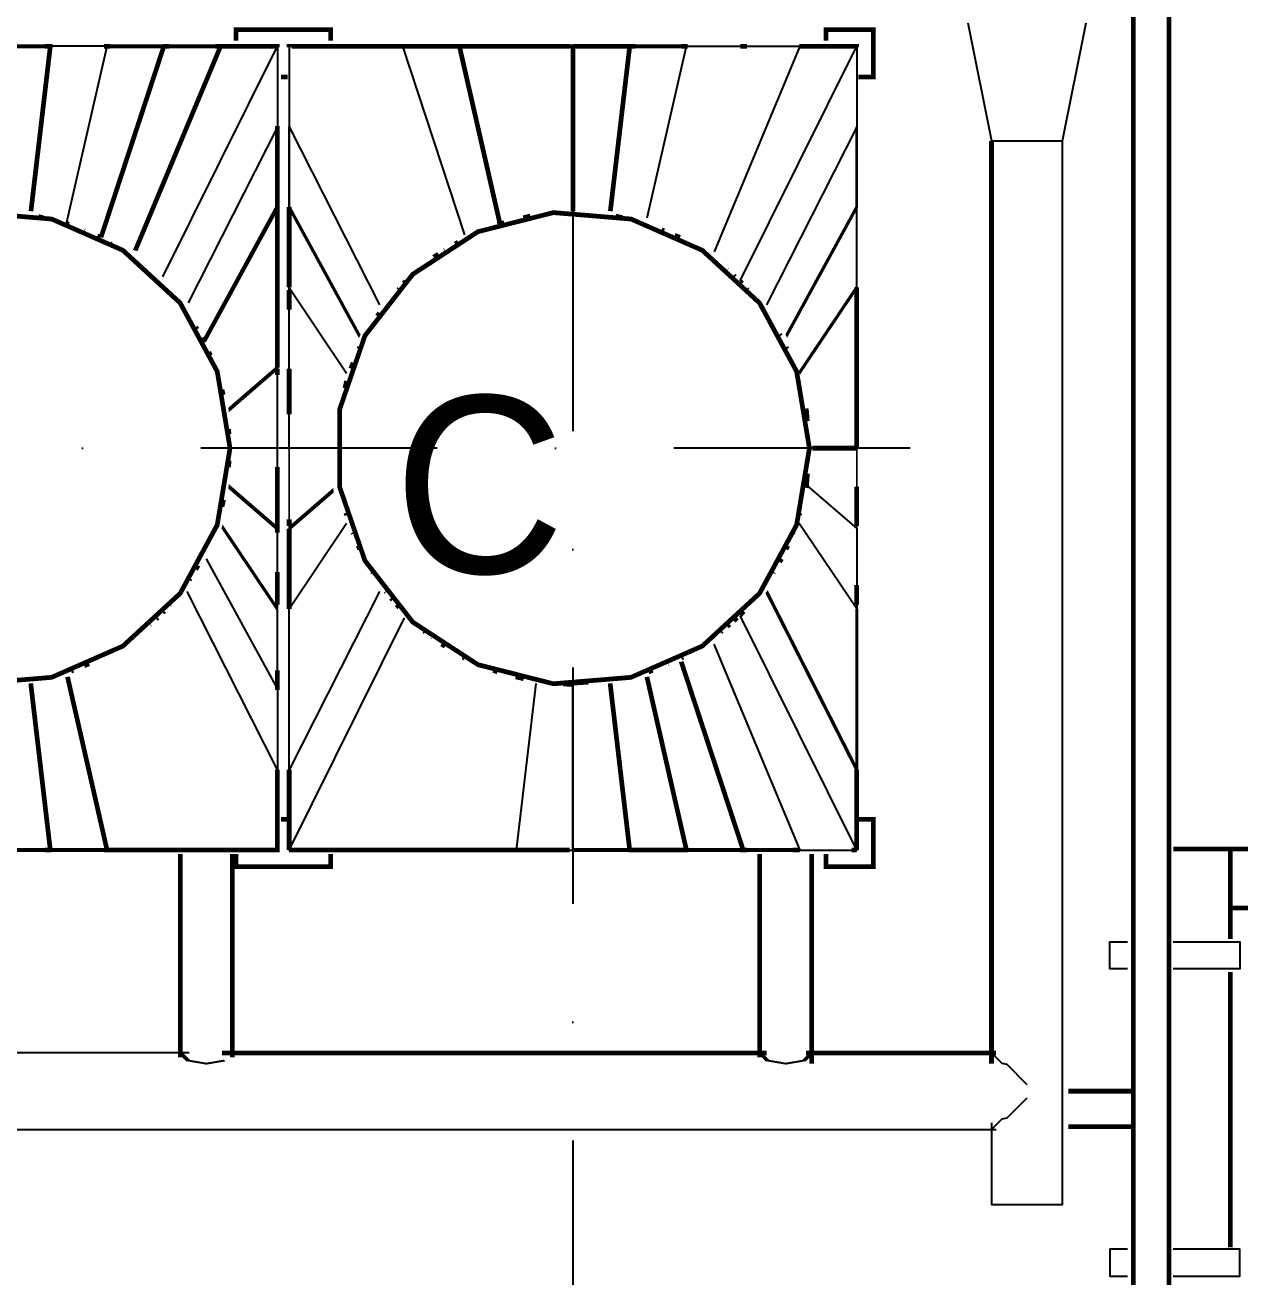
# Model space of a CAD drawing. Extents: x -57244 to 324435, y 15553 to 159369.
# Drawn here: x 132576 to 137713, y 118287 to 123583 of the extents above; entities that cross this region are included whole.
import ezdxf

# ---------------------------------------------------------------- set-up
doc = ezdxf.new("R2010")
doc.units = 0
doc.header["$LTSCALE"] = 2000
doc.header["$MEASUREMENT"] = 0
doc.linetypes.add('DASHDOT', pattern=[1, 0.5, -0.25, 0, -0.25])
doc.layers.add('BASE', color=253, linetype='CONTINUOUS')
doc.styles.add('TXT', font='TXT', dxfattribs={"height": 0.2})

msp = doc.modelspace()

# ---------------------------------------------------------------- linework, layer by layer
at = {"layer": 'BASE', "linetype": 'DASHDOT'}
for p, q in [((134892.8440535426, 134865.9937172001, 5658.999999999996), (134892.8440535426, 114344.8937172003, 5658.999999999996)), ((136319.1640535413, 121793.3537172002, 5658.999999999996), (128521.0640535384, 121793.3537172002, 5658.999999999996))]:
    msp.add_line(p, q, dxfattribs=at)
at = {"layer": 'BASE', "linetype": 'Continuous', "const_width": 20}
for points, elevation in [([(137262.8640535411, 113383.3537172003), (137412.8640535411, 113383.3537172003), (137412.8640535411, 135743.3537172003), (137262.8640535411, 135743.3537172003)], 1200), ([(132989.8040535412, 120956.1937172003), (133232.0040535411, 121179.1337172004), (133388.6640535412, 121468.6537172003), (133442.8640535411, 121793.3537172003), (133388.6640535412, 122118.0537172003), (133232.0040535411, 122407.5737172003), (132989.8040535412, 122630.5137172003), (132688.3440535411, 122762.7537172002), (132360.2840535412, 122789.9337172003), (132041.1640535412, 122709.1337172003), (131765.5640535412, 122529.0737172003), (131563.3840535411, 122269.2937172003), (131456.4840535411, 121957.9537172003), (131456.4840535411, 121628.7537172002), (131563.3840535411, 121317.4137172003), (131765.5640535412, 121057.6337172003), (132041.1640535412, 120877.5737172003), (132360.2840535412, 120796.7737172003), (132688.3440535411, 120823.9537172003)], 5658.999999999953), ([(133906.4840535411, 121628.7537172002), (134013.3840535411, 121317.4137172003), (134215.5640535412, 121057.6337172003), (134491.1640535412, 120877.5737172003), (134810.2840535412, 120796.7737172003), (135138.3440535411, 120823.9537172003), (135439.8040535412, 120956.1937172003), (135682.0040535411, 121179.1337172004), (135838.6640535412, 121468.6537172003), (135892.8640535411, 121793.3537172003), (135838.6640535412, 122118.0537172003), (135682.0040535411, 122407.5737172003), (135439.8040535412, 122630.5137172003), (135138.3440535411, 122762.7537172002), (134810.2840535412, 122789.9337172003), (134491.1640535412, 122709.1337172003), (134215.5640535412, 122529.0737172003), (134013.3840535411, 122269.2937172003), (133906.4840535411, 121957.9537172003)], 5659.000000000004), ([(137672.8640535411, 120098.3537172002), (138572.8640535411, 120098.3537172002), (138572.8640535411, 119848.3537172002), (137672.8640535411, 119848.3537172002)], 200)]:
    msp.add_lwpolyline(points, close=True, dxfattribs=dict(at, elevation=elevation))
for points, elevation in [([(137262.8640535408, 119716.4337172003), (137262.8640535408, 135743.3537172003), (137412.8640535408, 135743.3537172003), (137412.8640535408, 120104.8337172003)], -100.000000001688), ([(133467.8640535411, 123517.2537172002), (133467.8640535411, 123563.3537172003), (133867.8640535411, 123563.3537172003), (133867.8640535411, 123517.2537172002)], 2808.999999999996), ([(135962.8640535411, 123517.2537172002), (135962.8640535411, 123563.3537172003), (136162.8640535411, 123563.3537172003), (136162.8640535411, 123363.3537172003), (136099.8640535411, 123363.3537172003)], -100), ([(135962.8640535405, 123517.2537172002), (135962.8640535405, 123563.3537172003), (136162.8640535405, 123563.3537172003), (136162.8640535405, 123363.3537172003), (136099.8640535405, 123363.3537172003)], 2808.999999997177), ([(132687.4440535412, 123493.3537172003), (132659.7040535412, 123493.3537172003)], 4558.999999999996), ([(132909.3840535411, 123493.3537172003), (132937.1240535411, 123493.3537172003)], 4558.999999999996), ([(133186.8240535412, 123493.3537172003), (133159.0840535412, 123493.3537172003)], 4558.999999999996), ([(133408.7640535411, 123493.3537172003), (133381.0240535412, 123493.3537172003)], 4558.999999999996), ([(133402.8640535411, 123493.3537172003), (133642.8640535411, 123493.3537172003)], 4558.999999999996), ([(133630.7040535412, 123493.3537172003), (133642.8640535411, 123493.3537172003), (133642.8640535411, 123489.5137172003)], 4559.000000000004), ([(133692.8640535411, 123489.5137172003), (133692.8640535411, 123493.3537172003), (134879.1640535412, 123493.3537172003)], 4559.000000000004), ([(135132.8640535411, 123493.3537172003), (134892.8640535411, 123493.3537172003)], 4558.999999999996), ([(135128.8440535412, 123493.3537172003), (135156.6040535411, 123493.3537172003)], 4558.999999999996), ([(135378.5440535412, 123493.3537172003), (135350.8040535412, 123493.3537172003)], 4558.999999999996), ([(135600.4840535411, 123493.3537172003), (135628.2240535411, 123493.3537172003)], 4558.999999999996), ([(135877.9240535412, 123493.3537172003), (135850.1840535412, 123493.3537172003)], 4558.999999999996), ([(136092.8640535411, 123493.3537172003), (135852.8640535411, 123493.3537172003)], 4558.999999999996), ([(136072.1240535411, 123493.3537172003), (136092.8640535411, 123493.3537172003), (136092.8640535411, 123489.5137172003)], 4559.000000000004), ([(133658.4640535411, 123363.3537172003), (133686.2040535412, 123363.3537172003)], 2808.999999999996), ([(133642.8640535411, 123128.8537172003), (133642.8640535411, 123156.5937172003)], 4558.999999999996), ([(133642.8640535411, 122133.3537172003), (133642.8640535411, 122473.3537172003), (133642.8640535411, 122813.3537172003), (133642.8640535411, 123153.3537172003)], 4558.999999999996), ([(136662.8640535411, 119189.2937172003), (136662.8640535411, 123093.3537172003)], 4258.999999999996), ([(133692.8640535411, 122473.3537172003), (133692.8640535411, 122813.3537172003)], 4558.999999999996), ([(132631.9440535412, 122773.1937172003), (132652.7840535412, 122768.1937172003)], 5058.999999999996), ([(133642.8640535411, 122768.1937172003), (133642.8640535411, 122795.9337172003)], 4558.999999999996), ([(134657.2240535412, 122751.1737172003), (134740.4440535412, 122772.2537172004)], 5058.999999999996), ([(134682.9240535412, 122768.1937172003), (134712.7040535412, 122775.3337172003)], 5058.999999999996), ([(134810.2840535412, 122789.9337172003), (134795.9240535412, 122786.3137172003)], 5058.999999999996), ([(135073.3640535411, 122775.2537172002), (135102.7840535412, 122768.1937172003)], 5058.999999999996), ([(132751.8640535411, 122744.3937172003), (132761.4040535412, 122740.4537172003)], 5058.999999999996), ([(132826.1640535412, 122713.6337172003), (132828.3840535411, 122712.7137172003)], 5058.999999999996), ([(134490.7640535411, 122708.8737172004), (134491.1640535412, 122709.1337172003), (134505.2840535412, 122712.7137172003)], 5059.000000000004), ([(134629.4640535412, 122744.1537172003), (134573.9840535411, 122730.0937172003)], 5058.999999999996), ([(134583.8440535411, 122744.3937172003), (134574.3040535412, 122740.4537172003)], 5058.999999999996), ([(135267.5640535412, 122717.1937172003), (135278.3840535411, 122712.7137172003)], 5058.999999999996), ([(132895.3840535411, 122684.9537172003), (132881.6440535412, 122690.6537172003)], 5058.999999999996), ([(132941.1240535411, 122657.2137172003), (132937.1240535411, 122659.6737172003)], 5058.999999999996), ([(134296.5440535412, 122581.9937172002), (134435.2640535411, 122672.6137172004)], 5058.999999999996), ([(134394.5840535412, 122657.2137172003), (134407.5240535412, 122665.1537172003)], 5058.999999999996), ([(134463.0040535411, 122690.7337172003), (134454.1640535412, 122684.9537172003)], 5058.999999999996), ([(135345.3840535411, 122684.9537172003), (135323.0640535412, 122694.2137172003)], 5058.999999999996), ([(132989.8040535412, 122630.5137172003), (133021.0840535412, 122601.7337172002)], 5058.999999999996), ([(134324.3040535412, 122614.1337172003), (134305.0840535412, 122602.3537172003), (134304.3440535412, 122601.7337172002)], 5059.000000000004), ([(134349.3240535412, 122629.4737172002), (134352.0440535412, 122631.1537172003)], 5058.999999999996), ([(135471.0840535412, 122601.7337172002), (135439.8040535412, 122630.5137172003)], 5058.999999999996), ([(133048.1040535411, 122576.8537172003), (133051.2040535412, 122573.9937172002)], 5058.999999999996), ([(133081.3440535412, 122546.2537172002), (133075.8440535411, 122551.3137172003)], 5058.999999999996), ([(134268.8040535412, 122563.8537172003), (134215.5640535412, 122529.0737172003)], 5058.999999999996), ([(134239.3640535411, 122546.2537172002), (134241.0640535412, 122547.6937172003)], 5058.999999999996), ([(135501.2040535412, 122573.9937172002), (135489.5240535412, 122584.7537172004)], 5058.999999999996), ([(135651.9040535412, 122435.2737172003), (135517.2640535411, 122559.2137172003)], 5058.999999999996), ([(135545.0040535411, 122547.3937172004), (135546.3440535411, 122546.2537172002)], 5058.999999999996), ([(134185.5840535412, 122500.2537172002), (134177.4640535412, 122490.7537172004)], 5058.999999999996), ([(135572.7440535411, 122523.6937172003), (135578.8240535412, 122518.4937172004)], 5058.999999999996), ([(135600.4840535411, 122499.8337172003), (135608.2440535411, 122490.7537172004)], 5058.999999999996), ([(133642.8640535411, 122435.2737172003), (133642.8640535411, 122463.0137172003)], 4558.999999999996), ([(133692.8640535411, 122463.0137172003), (133692.8640535411, 122379.7937172003)], 4558.999999999996), ([(134130.0840535412, 122435.2737172003), (134130.0840535412, 122435.2737172003)], 5058.999999999996), ([(134153.7840535412, 122463.0137172003), (134157.8440535412, 122467.7737172003)], 5058.999999999996), ([(135631.9240535412, 122463.0137172003), (135628.2240535411, 122467.3537172003)], 5058.999999999996), ([(136092.8640535411, 122473.3537172003), (136092.8640535411, 122133.3537172003), (136092.8640535411, 121793.3537172003)], 4559.000000000004), ([(136092.8640535411, 122463.0137172003), (136092.8640535411, 122435.2737172003)], 4558.999999999996), ([(133242.3040535412, 122388.5137172003), (133247.0240535412, 122379.7937172003)], 5058.999999999996), ([(135683.7240535412, 122404.3737172004), (135682.0040535411, 122407.5737172003)], 5058.999999999996), ([(134074.6040535411, 122366.0537172003), (134066.0240535412, 122352.0337172003)], 5058.999999999996), ([(133367.1440535412, 122157.8337172003), (133277.0640535412, 122324.2937172003)], 5058.999999999996), ([(133303.7040535412, 122296.5537172003), (133297.7840535412, 122306.1937172003)], 5058.999999999996), ([(135742.0640535412, 122296.5537172003), (135802.1240535411, 122185.5737172003)], 5058.999999999996), ([(135766.9440535412, 122274.9337172003), (135770.7040535412, 122268.8137172003)], 5058.999999999996), ([(133333.8640535411, 122247.3337172003), (133325.5440535412, 122260.9137172003)], 5058.999999999996), ([(133987.7640535411, 122213.3337172003), (133991.3840535411, 122222.0537172003)], 5058.999999999996), ([(135794.6840535412, 122221.1737172003), (135797.9440535412, 122213.3337172003)], 5058.999999999996), ([(133353.2840535412, 122200.4537172003), (133359.4440535412, 122185.5737172003)], 5058.999999999996), ([(133642.8640535411, 122130.0937172003), (133642.8640535411, 122102.3537172003)], 4558.999999999996), ([(133692.8640535411, 122130.0937172003), (133692.8640535411, 121935.8937172003)], 4558.999999999996), ([(133963.6240535411, 122155.0737172003), (133953.2840535412, 122130.0937172003)], 5058.999999999996), ([(136092.8640535411, 122130.0937172003), (136092.8640535411, 122102.3537172003)], 4558.999999999996), ([(133935.8840535411, 122077.7337172003), (133928.4840535412, 122046.8737172002)], 5058.999999999996), ([(135850.5640535412, 122074.6137172002), (135850.1840535412, 122076.2337172002)], 5058.999999999996), ([(133413.8840535411, 122019.1137172002), (133408.7640535411, 122040.4537172003)], 5058.999999999996), ([(135877.9240535412, 121960.6537172003), (135880.5440535412, 121949.7737172003), (135883.8040535412, 121908.1537172003)], 5059.000000000004), ([(133438.1840535412, 121852.6537172003), (133436.5040535411, 121873.9137172003)], 5058.999999999996), ([(133436.5040535411, 121712.7937172003), (133438.7840535412, 121741.6937172003)], 5058.999999999996), ([(133642.8640535411, 121713.9537172003), (133642.8640535411, 121436.5137172004)], 4558.999999999996), ([(135879.6040535411, 121713.9537172003), (135861.0840535412, 121602.9737172003)], 5058.999999999996), ([(135877.92405373, 121626.0537172003), (135880.54405373, 121636.9137172003), (135884.42405373, 121686.1937172003)], 5059.000000952743), ([(136092.8640535411, 121630.7137172003), (136092.8640535411, 121464.2537172004)], 4558.999999999996), ([(133408.7640535411, 121546.2537172002), (133415.7240535411, 121575.2337172003)], 5058.999999999996), ([(135851.8240535412, 121547.4937172004), (135842.5640535412, 121491.9937172004)], 5058.999999999996), ([(133692.8640535411, 121464.2537172004), (133692.8640535411, 121491.9937172004)], 4558.999999999996), ([(133935.8840535411, 121508.9737172003), (133933.3040535412, 121519.7337172003)], 5058.999999999996), ([(135850.1840535412, 121510.4737172003), (135852.4040535412, 121519.7337172003)], 5058.999999999996), ([(133692.8640535411, 121113.3537172003), (133692.8640535411, 121453.3537172003)], 4558.999999999996), ([(133963.6240535411, 121431.6337172003), (133961.6240535411, 121436.5137172004)], 5058.999999999996), ([(135716.1840535412, 121242.3137172003), (135836.2840535412, 121464.2537172004)], 5058.999999999996), ([(135822.4440535412, 121432.5137172003), (135824.0840535412, 121436.5137172004)], 5058.999999999996), ([(133984.6040535411, 121381.0337172003), (133991.3840535411, 121364.6537172003)], 5058.999999999996), ([(135801.1040535412, 121381.0337172003), (135794.6840535412, 121365.5337172003)], 5058.999999999996), ([(133242.3040535412, 121198.1937172003), (133311.2240535412, 121325.5337172003)], 5058.999999999996), ([(135775.3840535411, 121325.5337172003), (135766.9440535412, 121311.7737172003)], 5058.999999999996), ([(133297.7840535412, 121280.5137172003), (133308.3840535411, 121297.7937172003)], 5058.999999999996), ([(133642.8640535411, 121131.3337172003), (133642.8640535411, 121270.0537172003)], 4558.999999999996), ([(134046.8640535411, 121265.9137172003), (134044.3240535412, 121270.0537172003)], 5058.999999999996), ([(135741.3840535411, 121270.0537172003), (135739.2040535412, 121266.5137172003)], 5058.999999999996), ([(133274.3840535411, 121242.3137172003), (133270.0440535412, 121235.2537172004)], 5058.999999999996), ([(136092.8640535411, 121214.5737172003), (136092.8640535411, 121131.3337172003)], 4558.999999999996), ([(133236.1440535412, 121186.8137172003), (133232.0040535411, 121179.1337172004)], 5058.999999999996), ([(134102.3440535412, 121183.9137172003), (134099.8640535411, 121186.8137172003)], 5058.999999999996), ([(135682.0040535411, 121179.1337172004), (135683.7240535412, 121182.3337172003)], 5058.999999999996), ([(133188.4640535412, 121131.3337172003), (133186.8240535412, 121129.4137172003)], 5058.999999999996), ([(133692.8640535411, 121131.3337172003), (133692.8640535411, 121159.0737172003)], 4558.999999999996), ([(134130.0840535412, 121151.4337172003), (134123.5640535412, 121159.0737172003)], 5058.999999999996), ([(134157.8440535412, 121118.9337172003), (134147.2440535411, 121131.3337172003)], 5058.999999999996), ([(135439.8040535412, 120956.1937172003), (135628.2240535411, 121129.6537172003)], 5058.999999999996), ([(133137.7640535411, 121075.8537172003), (133131.3240535412, 121070.3537172003)], 5058.999999999996), ([(133164.7640535411, 121103.5937172003), (133159.0840535412, 121096.9337172003)], 5058.999999999996), ([(135572.7440535411, 121063.0137172003), (135587.7640535411, 121075.8537172003)], 5058.999999999996), ([(135600.4840535411, 121086.8737172004), (135614.7640535411, 121103.5937172003)], 5058.999999999996), ([(133103.5840535412, 121046.6537172003), (133105.2840535412, 121048.1137172004)], 5058.999999999996), ([(134268.8040535412, 121015.3137172003), (134262.9040535412, 121020.3537172003)], 5058.999999999996), ([(135522.8040535412, 121020.3537172003), (135517.2640535411, 121015.6337172003)], 5058.999999999996), ([(135545.0040535411, 121039.3137172003), (135555.2840535412, 121048.1137172004)], 5058.999999999996), ([(134296.5440535412, 120991.6137172002), (134295.3840535411, 120992.6137172004)], 5058.999999999996), ([(134352.0440535412, 120955.5537172003), (134336.8440535412, 120964.8737172004)], 5058.999999999996), ([(135490.3240535412, 120992.6137172004), (135489.5240535412, 120991.9337172003)], 5058.999999999996), ([(134435.2640535411, 120904.5537172003), (134427.3840535411, 120909.3937172003)], 5058.999999999996), ([(135350.8040535412, 120904.7737172003), (135358.3240535412, 120909.3937172003)], 5058.999999999996), ([(132779.8640535411, 120853.8937172003), (132770.6640535412, 120850.0937172003)], 5058.999999999996), ([(132826.1640535412, 120873.0737172003), (132846.8440535412, 120881.6537172003)], 5058.999999999996), ([(133642.8640535411, 120770.6737172003), (133642.8640535411, 120853.8937172003)], 4558.999999999996), ([(134573.9840535411, 120846.3937172003), (134555.8440535412, 120853.8937172003)], 5058.999999999996), ([(135212.0840535412, 120846.5337172003), (135229.8640535411, 120853.8937172003)], 5058.999999999996), ([(135295.3040535412, 120881.0137172003), (135296.8440535412, 120881.6537172003)], 5058.999999999996), ([(134684.9640535412, 120818.0337172003), (134651.1040535412, 120826.1537172003)], 5058.999999999996), ([(134851.4240535412, 120796.6137172004), (134892.8640535411, 120793.3537172003)], 5058.999999999996), ([(132922.8640535411, 120093.3537172003), (133162.8640535411, 120093.3537172003), (133402.8640535411, 120093.3537172003), (133642.8640535411, 120093.3537172003), (133642.8640535411, 120433.3537172003)], 4558.999999999996), ([(133692.8640535411, 120433.3537172003), (133692.8640535411, 120093.3537172003)], 4558.999999999996), ([(136092.8640535411, 120433.3537172003), (136092.8640535411, 120093.3537172003)], 4558.999999999996), ([(133658.4640535411, 120223.3537172002), (133686.2040535412, 120223.3537172002)], 2808.999999999996), ([(135962.8640535411, 120077.0937172003), (135962.8640535411, 120023.3537172002), (136162.8640535411, 120023.3537172002), (136162.8640535411, 120223.3537172002), (136099.8640535411, 120223.3537172002)], 2808.999999999993), ([(135962.8640535411, 120077.0937172003), (135962.8640535411, 120023.3537172002), (136162.8640535411, 120023.3537172002), (136162.8640535411, 120223.3537172002), (136099.8640535411, 120223.3537172002)], 2808.999999999993), ([(132659.7040535412, 120093.3537172003), (132687.4440535412, 120093.3537172003)], 4558.999999999996), ([(132909.3840535411, 120093.3537172003), (132937.1240535411, 120093.3537172003)], 4558.999999999996), ([(133159.0840535412, 120093.3537172003), (133186.8240535412, 120093.3537172003)], 4558.999999999996), ([(133232.8640535411, 120077.0937172003), (133232.8640535411, 119217.0537172003)], 4258.999999999996), ([(133381.0240535412, 120093.3537172003), (133408.7640535411, 120093.3537172003)], 4558.999999999996), ([(133452.8640535411, 120077.0937172003), (133452.8640535411, 119217.0537172003)], 4258.999999999996), ([(133467.8640535411, 120077.0937172003), (133467.8640535411, 120023.3537172002), (133867.8640535411, 120023.3537172002), (133867.8640535411, 120077.0937172003)], 2808.999999999996), ([(133642.8640535411, 120093.3537172003), (133630.7040535412, 120093.3537172003)], 4558.999999999996), ([(134879.1640535412, 120093.3537172003), (133692.8640535411, 120093.3537172003)], 4558.999999999996), ([(135128.8440535412, 120093.3537172003), (135156.6040535411, 120093.3537172003)], 4558.999999999996), ([(135132.8640535411, 120093.3537172003), (135372.8640535411, 120093.3537172003)], 4558.999999999996), ([(135378.5440535412, 120093.3537172003), (135350.8040535412, 120093.3537172003)], 4558.999999999996), ([(135600.4840535411, 120093.3537172003), (135628.2240535411, 120093.3537172003)], 4558.999999999996), ([(135682.8640535411, 119217.0537172003), (135682.8640535411, 120077.0937172003)], 4258.999999999996), ([(135822.4440535412, 120093.3537172003), (135850.1840535412, 120093.3537172003)], 4558.999999999996), ([(135902.8640535411, 119189.2937172003), (135902.8640535411, 120077.0937172003)], 4258.999999999996), ([(136092.8640535411, 120093.3537172003), (136072.1240535411, 120093.3537172003)], 4558.999999999996), ([(137672.8640535411, 119716.4337172003), (137672.8640535411, 120098.3537172002), (137431.5440535412, 120098.3537172002)], 200), ([(137431.5440535412, 120098.3537172002), (137672.8640535411, 120098.3537172002), (137672.8640535411, 119716.4337172003)], -100), ([(137672.8640535411, 119848.3537172002), (137672.8640535411, 120098.3537172002)], 200.0200000000041), ([(137262.8640535411, 118412.4937172004), (137262.8640535411, 119577.7137172003)], -100), ([(137672.8640535411, 118412.4937172004), (137672.8640535411, 119577.7137172003)], -100), ([(137672.8640535411, 118412.4937172004), (137672.8640535411, 119577.7137172003)], 200), ([(135711.4640535412, 119235.3337172003), (133408.7640535411, 119235.3337172003)], 4258.999999999996), ([(135877.9240535412, 119235.3337172003), (136682.4840535411, 119235.3337172003)], 4258.999999999996), ([(136987.6640535412, 118923.3537172002), (137262.8640535411, 118923.3537172002), (137262.8640535411, 119073.3537172002), (136987.6640535412, 119073.3537172002)], 1200.000000000007), ([(136987.6640535412, 119073.3537172002), (137262.8640535411, 119073.3537172002), (137262.8640535411, 118923.3537172002), (136987.6640535412, 118923.3537172002)], -99.99999999999272), ([(137262.8640535411, 118923.3537172002), (137262.8640535411, 119073.3537172002), (137262.8640535411, 119073.3537172002)], 1200.020000000008)]:
    msp.add_lwpolyline(points, dxfattribs=dict(at, elevation=elevation))
at = {"layer": 'BASE', "linetype": 'Continuous', "extrusion": (0, 0.5745377626304188, 0.8184780750341654), "const_width": 20, "elevation": 74683.03668848856}
msp.add_lwpolyline([(-132601.0240535412, -97605.19108397263), (-132682.8640535411, -98457.2847701362), (-132442.8640535411, -98457.2847701362), (-132202.8640535411, -98457.2847701362), (-131962.8640535411, -98457.2847701362)], dxfattribs=at)
at = {"layer": 'BASE', "linetype": 'Continuous', "extrusion": (0, 0.5257473480931665, 0.8506407737541171), "const_width": 20, "elevation": 68804.37451149475}
msp.add_lwpolyline([(-132897.0440535412, -101701.2573930297), (-133162.8640535411, -102651.5997995341), (-132922.8640535411, -102651.5997995341)], dxfattribs=at)
at = {"layer": 'BASE', "linetype": 'Continuous', "extrusion": (0, 0.4893925498619716, 0.8720636055584464), "const_width": 20, "elevation": 64412.46524440813}
msp.add_lwpolyline([(-133041.9640535412, -104472.3028545625), (-133402.8640535411, -105462.9186703055), (-133162.8640535411, -105462.9186703055)], dxfattribs=at)
at = {"layer": 'BASE', "linetype": 'Continuous', "extrusion": (0, 0.5812404011282314, 0.8137318944814027), "const_width": 20, "elevation": 75489.13015819673}
msp.add_lwpolyline([(-134172.8640535411, -97840.60568741587), (-134412.8640535411, -97840.60568741587), (-134652.8640535411, -97840.60568741587), (-134892.8640535411, -97840.60568741587), (-134892.8640535411, -96983.54207134055)], dxfattribs=at)
at = {"layer": 'BASE', "linetype": 'Continuous', "extrusion": (0, 0.5745377626304325, 0.8184780750341556), "const_width": 20, "elevation": 74683.03668848974}
msp.add_lwpolyline([(-135051.0240535412, -97605.19108397061), (-135132.8640535411, -98457.28477013441), (-135372.8640535411, -98457.28477013441)], dxfattribs=at)
at = {"layer": 'BASE', "linetype": 'Continuous', "extrusion": (0.8957049798205862, 0.4446488379885903, 0), "const_width": 20, "elevation": 174660.5403289008}
msp.add_lwpolyline([(51167.23525046794, 4558.999999999973), (50059.12485434294, 5058.839999999975)], dxfattribs=at)
at = {"layer": 'BASE', "linetype": 'Continuous', "extrusion": (-0.9227198875494125, -0.3854711521252917, 0), "const_width": 20, "elevation": -171185.6425958404}
msp.add_lwpolyline([(-61356.89454882621, 5058.999999999904), (-62322.51804087676, 4558.999999999904)], dxfattribs=at)
at = {"layer": 'BASE', "linetype": 'Continuous', "extrusion": (-0.127554898696352, 0.5303910671360891, 0.8381020604441943), "const_width": 20, "elevation": 52175.65969801003}
msp.add_lwpolyline([(-159562.6337875978, -71803.0455498931), (-159553.7481181983, -70886.47788360764), (-159572.1379088439, -70886.47788360788)], dxfattribs=at)
at = {"layer": 'BASE', "linetype": 'Continuous', "extrusion": (0.9931884629582374, 0.1165189986510965, 0), "const_width": 20, "elevation": 148124.9929974556}
msp.add_lwpolyline([(106962.5572789242, 4558.999999999947), (106260.3541966181, 5048.559999999949)], dxfattribs=at)
at = {"layer": 'BASE', "linetype": 'Continuous', "extrusion": (-0.9499610317735531, 0.3123684332830807, 0), "const_width": 20, "elevation": -90251.51083655334}
msp.add_lwpolyline([(-158824.069316783, 5058.639999999923), (-159675.0515918041, 4558.999999999924)], dxfattribs=at)
at = {"layer": 'BASE', "linetype": 'Continuous', "extrusion": (-0.8506724640653632, 0, 0.5256960708251144), "const_width": 20, "elevation": -111332.1897054902}
msp.add_lwpolyline([(-123153.3537172003, 74160.0290939769), (-122813.3537172003, 74160.0290939769), (-122266.5337172003, 74727.88572553109)], dxfattribs=at)
at = {"layer": 'BASE', "linetype": 'Continuous', "extrusion": (0.8506579352587863, 0, 0.5257195803670042), "const_width": 20, "elevation": 118165.2303061336}
msp.add_lwpolyline([(123153.3537172003, -67668.53385432689), (122813.3537172003, -67668.53385432689), (122267.1937172003, -67101.34934924931)], dxfattribs=at)
at = {"layer": 'BASE', "linetype": 'Continuous', "extrusion": (0.0004553733589939342, 0.9999998963175466, 0), "const_width": 20, "elevation": 123155.5935820313}
msp.add_lwpolyline([(-136606.7964409407, 4259.019999999997), (-136650.7164454944, 4365.100000000002)], dxfattribs=at)
at = {"layer": 'BASE', "linetype": 'Continuous', "extrusion": (-0.0001885725027820821, -0.9999999822202055, 0), "const_width": 20, "elevation": -123119.1706728132}
msp.add_lwpolyline([(136895.7095973647, 4365.099999999926), (136789.649595479, 4409.019999999924)], dxfattribs=at)
at = {"layer": 'BASE', "linetype": 'Continuous', "extrusion": (0.6528659483978845, 0.2690725474209793, 0.7080720426954562), "const_width": 20, "elevation": 123524.677571576}
msp.add_lwpolyline([(62211.24055383037, -116698.3139422727), (62218.01137357389, -116698.3139422724), (62623.58489406432, -117406.3886275121)], dxfattribs=at)
at = {"layer": 'BASE', "linetype": 'Continuous', "extrusion": (0.895175281965018, 0, 0.445714274573802), "const_width": 20, "elevation": 123858.9793303379}
msp.add_lwpolyline([(122111.7137172003, -56032.95369323352), (122473.3537172002, -56577.42806581694), (122813.3537172003, -56577.42806581694)], dxfattribs=at)
at = {"layer": 'BASE', "linetype": 'Continuous', "extrusion": (-0.8303545583023442, 0.557235414799274, 0), "const_width": 20, "elevation": -42724.47129097613}
msp.add_lwpolyline([(-175746.7346207679, 5029.159999999996), (-176166.8443154905, 4558.999999999996)], dxfattribs=at)
at = {"layer": 'BASE', "linetype": 'Continuous', "extrusion": (0.9204430455575137, 0, 0.3908767067565025), "const_width": 20, "elevation": 124792.6517125732}
msp.add_lwpolyline([(121453.3537172003, -48041.58273805847), (121793.3537172003, -48041.58273805847), (122133.3537172003, -48041.58273805847), (121954.9537172003, -47513.641327294)], dxfattribs=at)
at = {"layer": 'BASE', "linetype": 'Continuous', "extrusion": (-0.6540732743941259, -0.7564311943087397, 0), "const_width": 20, "elevation": -179830.4079718624}
msp.add_lwpolyline([(21504.77187897998, 5021.279999999971), (21245.29024803107, 4558.99999999997)], dxfattribs=at)
at = {"layer": 'BASE', "linetype": 'Continuous', "extrusion": (-0.654053873012643, 0.7564479699207088, 0), "const_width": 20, "elevation": 3375.462655382333}
msp.add_lwpolyline([(-182548.2835137735, 5058.999999999874), (-182828.9637567544, 4558.999999999874)], dxfattribs=at)
at = {"layer": 'BASE', "linetype": 'Continuous', "extrusion": (0, -1, 0), "const_width": 20, "elevation": -121793.3537172003}
msp.add_lwpolyline([(133642.8640535411, 4558.999999999996), (133464.2440535411, 5005.52)], dxfattribs=at)
at = {"layer": 'BASE', "linetype": 'Continuous', "extrusion": (-0.9204614013296195, 0, 0.3908334794542468), "const_width": 20, "elevation": -121277.3111616611}
msp.add_lwpolyline([(-121615.5137172004, 56927.87706738694), (-121453.3537172003, 56448.03076491079), (-121793.3537172003, 56448.03076491079)], dxfattribs=at)
at = {"layer": 'BASE', "linetype": 'Continuous', "extrusion": (0.9284712176874872, 0, 0.3714043590561575), "const_width": 20, "elevation": 128051.5396793065}
msp.add_lwpolyline([(121453.3537172003, -46312.58266448521), (121793.3537172003, -46312.58266448521), (121793.3537172003, -45808.54980801648)], dxfattribs=at)
at = {"layer": 'BASE', "linetype": 'Continuous', "extrusion": (0.9204430455575119, 0, 0.3908767067565072), "const_width": 20, "elevation": 124792.6517125734}
msp.add_lwpolyline([(121113.3537172003, -48041.58273805933), (121453.3537172003, -48041.58273805933), (121631.7537172002, -47513.64132729481)], dxfattribs=at)
at = {"layer": 'BASE', "linetype": 'Continuous', "extrusion": (0.8951723031117576, 0, 0.445720257270849), "const_width": 20, "elevation": 121665.4290621581}
msp.add_lwpolyline([(120773.3537172002, -55486.24121847119), (121113.3537172003, -55486.24121847119), (121462.1937172003, -54961.023896213)], dxfattribs=at)
at = {"layer": 'BASE', "linetype": 'Continuous', "extrusion": (0.8777144843906471, 0.4791839770806829, 0), "const_width": 20, "elevation": 177323.3339615805}
msp.add_lwpolyline([(41420.11322226679, 5046.799999999996), (40791.00203654515, 4558.999999999996)], dxfattribs=at)
at = {"layer": 'BASE', "linetype": 'Continuous', "extrusion": (0.8777237560200736, -0.4791669939781061, 0), "const_width": 20, "elevation": 59474.79793682975}
msp.add_lwpolyline([(170689.8472719702, 5042.059999999998), (170066.8494366611, 4558.999999999996)], dxfattribs=at)
at = {"layer": 'BASE', "linetype": 'Continuous', "extrusion": (0.7877476021947234, 0, 0.6159981454813513), "const_width": 20, "elevation": 110015.1628792394}
msp.add_lwpolyline([(121113.3537172003, -80241.61055182182), (120773.3537172002, -80241.61055182182), (120433.3537172003, -80241.61055182182), (121186.6137172004, -79622.45284364061)], dxfattribs=at)
at = {"layer": 'BASE', "linetype": 'Continuous', "extrusion": (-0.8957034947381965, -0.4446518295405758, 0), "const_width": 20, "elevation": -173104.1098255951}
msp.add_lwpolyline([(-48143.49261287716, 4558.99999999997), (-49240.39577979768, 5053.779999999974)], dxfattribs=at)
at = {"layer": 'BASE', "linetype": 'Continuous', "extrusion": (-0.9227131565695087, -0.3854872639835636, 0), "const_width": 20, "elevation": -169387.0361333105}
msp.add_lwpolyline([(-59386.61241984585, 4558.999999999973), (-60331.13130287574, 5048.079999999976)], dxfattribs=at)
at = {"layer": 'BASE', "linetype": 'Continuous', "extrusion": (0.922720688208362, -0.3854692355458306, 0), "const_width": 20, "elevation": 77290.33124169633}
msp.add_lwpolyline([(163384.1318858331, 5048.079999999876), (162439.6207123683, 4558.999999999874)], dxfattribs=at)
at = {"layer": 'BASE', "linetype": 'Continuous', "extrusion": (-0.9499576955668961, -0.3123785790242866, 0), "const_width": 20, "elevation": -164013.6786558307}
msp.add_lwpolyline([(-72486.37929824289, 4558.999999999874), (-73316.20572491297, 5046.219999999876)], dxfattribs=at)
at = {"layer": 'BASE', "linetype": 'Continuous', "extrusion": (-0.9499680877348934, 0.312346974189458, 0), "const_width": 20, "elevation": -89949.14343702464}
msp.add_lwpolyline([(-155993.3416858561, 4558.999999999996), (-156833.4330639813, 5052.260000000002)], dxfattribs=at)
at = {"layer": 'BASE', "linetype": 'Continuous', "extrusion": (0, -0.5257459960725348, 0.8506416093829988), "const_width": 20, "elevation": -59260.52477456384}
msp.add_lwpolyline([(135852.8640535411, 104553.2796782959), (135612.8640535411, 104553.2796782959), (135350.8040535412, 105490.1959908874)], dxfattribs=at)
at = {"layer": 'BASE', "linetype": 'Continuous', "extrusion": (0, -0.5745354575585736, 0.818479693094435), "const_width": 20, "elevation": -65266.44100683782}
msp.add_lwpolyline([(132600.1440535412, 101774.7048252133), (132682.8640535411, 100913.2784441451), (132442.8640535411, 100913.2784441451)], dxfattribs=at)
at = {"layer": 'BASE', "linetype": 'Continuous', "extrusion": (0, -0.555255317557532, 0.8316799458470095), "const_width": 20, "elevation": -62890.84438167705}
msp.add_lwpolyline([(132682.8640535411, 102410.6429088524), (132922.8640535411, 102410.6429088524), (132755.5440535412, 103291.751084731)], dxfattribs=at)
at = {"layer": 'BASE', "linetype": 'Continuous', "extrusion": (0.9749154475179272, -0.222575538168326, 0), "const_width": 20, "elevation": 104311.3346768798}
msp.add_lwpolyline([(147749.5361640743, 5048.239999999876), (146997.8812365977, 4558.999999999874)], dxfattribs=at)
at = {"layer": 'BASE', "linetype": 'Continuous', "extrusion": (0, -0.5745354575586326, 0.8184796930943938), "const_width": 20, "elevation": -65266.44100684533}
msp.add_lwpolyline([(134892.8640535411, 100913.2784441408), (135132.8640535411, 100913.2784441408), (135050.1440535412, 101774.7048252088)], dxfattribs=at)
at = {"layer": 'BASE', "linetype": 'Continuous', "extrusion": (0, -0.5552553175575344, 0.8316799458470077), "const_width": 20, "elevation": -62890.84438167685}
msp.add_lwpolyline([(135205.5440535412, 103291.75108473), (135372.8640535411, 102410.6429088515), (135612.8640535411, 102410.6429088515)], dxfattribs=at)
at = {"layer": 'BASE', "linetype": 'Continuous', "extrusion": (0, 0.923889901234682, 0.3826583990931989), "const_width": 20, "elevation": 111790.0720119904}
msp.add_lwpolyline([(-133420.6440535412, -41607.32846047582), (-133342.8640535411, -41572.47454261232), (-133265.0640535412, -41607.32846047582), (-133232.8640535411, -41691.53634841069)], dxfattribs=at)
at = {"layer": 'BASE', "linetype": 'Continuous', "extrusion": (0.7067200671462616, -0.7074932838499484, 0), "const_width": 20, "elevation": 9955.619242253131}
msp.add_lwpolyline([(178683.0080792476, 4259.019999999997), (178657.1421093255, 4303.179999999997)], dxfattribs=at)
at = {"layer": 'BASE', "linetype": 'Continuous', "extrusion": (-7.67130685031044e-15, 0.923896924172482, 0.3826414424818976), "const_width": 20, "elevation": 111790.8358114525}
msp.add_lwpolyline([(-135902.8640535421, -41689.48461037072), (-135870.6440535421, -41605.27672239343), (-135792.8640535422, -41570.42280459234), (-135715.0640535422, -41605.2767223933), (-135682.8640535421, -41689.48461037072)], dxfattribs=at)
at = {"layer": 'BASE', "linetype": 'Continuous', "extrusion": (-1, 1.123456996969383e-13, 0), "const_width": 20, "elevation": -136812.8640535277}
msp.add_lwpolyline([(-119022.8337172157, 4400.059999999998), (-119073.3537172156, 4420.979999999996), (-119133.8137172157, 4395.939999999995)], dxfattribs=at)
at = {"layer": 'BASE', "linetype": 'Continuous'}
for points in [[(136562.8640535389, 123593.3537172002, 4258.999999999996), (136662.8640535389, 123093.3537172002, 4258.999999999996), (136706.7840535412, 123093.3537172002, 4365.080000000002), (136812.8640535389, 123093.3537172002, 4408.999999999996), (136918.9240535415, 123093.3537172002, 4365.080000000002), (136962.8640535389, 123093.3537172002, 4258.999999999996), (137062.8640535389, 123593.3537172002, 4258.999999999996)], [(132742.9240535406, 122746.5537172005, 5058.999999999996), (132751.8640535403, 122744.3937172005, 5058.999999999996), (132922.8640535424, 123493.3537172002, 4558.999999999996), (132682.8640535401, 123493.3537172002, 4558.999999999996)], [(133158.9040535429, 122518.4937172004, 5049.919999999998), (133642.8640535436, 123493.3537172002, 4558.999999999996), (133642.8640535436, 123153.3537172005, 4558.999999999996), (133265.2240535404, 122407.5337172003, 5041.919999999998)], [(134435.2640535435, 122695.2937172003, 5052.260000000002), (134172.8640535424, 123493.3537172002, 4558.999999999996), (133932.8640535401, 123493.3537172002, 4558.999999999996), (133692.8640535436, 123493.3537172002, 4558.999999999996), (133692.8640535436, 123153.3537172005, 4558.999999999996), (134074.6040535436, 122399.3737172002, 5047.199999999997)], [(135207.3040535426, 122768.1937172002, 5043.119999999999), (135372.8640535424, 123493.3537172002, 4558.999999999996), (135612.8640535389, 123493.3537172002, 4558.999999999996), (135852.8640535412, 123493.3537172002, 4558.999999999996), (135489.5240535421, 122623.6337172004, 5047.079999999998)], [(135600.4840535388, 122501.5337172002, 5058.459999999995), (136092.8640535436, 123493.3537172002, 4558.999999999996), (136092.8640535436, 123153.3537172005, 4558.999999999996), (135711.4640535423, 122400.0937172002, 5046.739999999998)], [(136662.8640535389, 118939.6137172005, 4258.999999999996), (136662.8640535389, 118593.3537172002, 4258.999999999996), (136706.7840535412, 118593.3537172002, 4365.080000000002), (136812.8640535389, 118593.3537172002, 4408.999999999996), (136918.9240535415, 118593.3537172002, 4365.080000000002), (136962.8640535389, 118593.3537172002, 4258.999999999996), (136962.8640535389, 123093.3537172002, 4258.999999999996)], [(133880.4040535396, 121793.3537172002, 5027.879999999997), (133692.8640535436, 121793.3537172002, 4558.999999999996), (133692.8640535436, 122133.3537172003, 4558.999999999996), (133692.8640535436, 122473.3537172001, 4558.999999999996), (133935.8840535438, 122111.1737172004, 5047.139999999996)], [(135880.5440535405, 121636.9137172003, 5058.999999999996), (136092.8640535436, 121453.3537172005, 4558.999999999996), (136092.8640535436, 121113.3537172002, 4558.999999999996), (135850.184053542, 121474.9937172001, 5046.400000000001)], [(134074.6040535436, 121187.3337172002, 5047.199999999997), (133692.8640535436, 120433.3537172003, 4558.999999999996), (133692.8640535436, 120773.3537172001, 4558.999999999996), (133692.8640535436, 121113.3537172002, 4558.999999999996), (133935.8840535438, 121475.5337172004, 5047.139999999996)], [(133341.4040535441, 121325.5337172004, 5046.799999999996), (133642.8640535436, 120773.3537172001, 4558.999999999996), (133642.8640535436, 120433.3537172003, 4558.999999999996), (133261.3640535433, 121186.8137172003, 5046.859999999997)], [(134735.5640535403, 120798.4137172004, 5053.919999999998), (134652.8640535412, 120093.3537172002, 4558.999999999996), (134412.8640535389, 120093.3537172002, 4558.999999999996), (134172.8640535424, 120093.3537172002, 4558.999999999996), (133932.8640535401, 120093.3537172002, 4558.999999999996), (133692.8640535436, 120093.3537172002, 4558.999999999996), (134180.5840535424, 121075.8537172002, 5053.779999999999)], [(135488.7640535409, 120964.8737172005, 5048.079999999998), (135852.8640535412, 120093.3537172002, 4558.999999999996), (136092.8640535436, 120093.3537172002, 4558.999999999996), (135600.4840535388, 121085.1737172002, 5058.459999999995)], [(134652.8640535412, 120093.3537172002, 4558.999999999996), (134892.8640535436, 120093.3537172002, 4558.999999999996), (134892.8640535436, 120793.3537172002, 5058.999999999996), (134957.1240535399, 120798.4137172004, 5058.999999999996)], [(137237.3440535433, 119591.2137172004, 950), (137162.8440535438, 119591.2137172004, 950), (137162.8440535438, 119619.7937172002, 999.5), (137162.8440535438, 119676.9337172003, 999.5), (137162.8440535438, 119705.4937172002, 950), (137237.3440535433, 119705.4937172002, 950)], [(137431.5440535414, 119705.4937172002, 950), (137712.8440535438, 119705.4937172002, 950), (137712.8440535438, 119676.9337172003, 999.5), (137712.8440535438, 119619.7937172002, 999.5), (137712.8440535438, 119591.2137172004, 950), (137431.5440535414, 119591.2137172004, 950)], [(133270.0440535423, 119235.3337172002, 4258.999999999996), (132412.8640535389, 119235.3337172002, 4258.999999999996), (132412.8640535389, 119187.8937172003, 4373.539999999997), (132412.8640535389, 119073.3537172001, 4420.979999999996), (132412.8640535389, 118958.8137172004, 4373.539999999997), (132412.8640535389, 118911.3737172005, 4258.999999999996), (136682.4840535395, 118911.3737172005, 4258.999999999996)], [(136662.8640535389, 119235.3337172002, 4259.019999999997), (136706.7840535412, 119191.3937172003, 4365.100000000002), (136727.2440535409, 119187.8937172003, 4373.559999999998), (136812.8640535389, 119102.2737172004, 4409.019999999997)], [(136812.8640535389, 119044.4337172002, 4409.019999999997), (136727.2440535409, 118958.8137172004, 4373.559999999998), (136706.7840535412, 118955.3137172004, 4365.100000000002), (136662.8640535389, 118911.3737172005, 4259.019999999997)], [(137237.3440535433, 118405.4937172002, 950), (137162.8440535438, 118405.4937172002, 950), (137162.8440535438, 118376.9337172003, 999.5), (137162.8440535438, 118319.7937172002, 999.5), (137162.8440535438, 118291.2137172004, 950), (137237.3440535433, 118291.2137172004, 950)], [(137431.5440535414, 118291.2137172004, 950), (137712.8440535438, 118291.2137172004, 950), (137712.8440535438, 118319.7937172002, 999.5), (137712.8440535438, 118376.9337172003, 999.5), (137712.8440535438, 118405.4937172002, 950), (137431.5440535414, 118405.4937172002, 950)]]:
    msp.add_polyline3d(points, dxfattribs=at)

# ---------------------------------------------------------------- texts
at = {"layer": 'BASE', "color": 7, "linetype": 'Continuous', "style": 'TXT'}
msp.add_text('C', height=750, dxfattribs=at).set_placement((134134.3840535424, 121264.3737172004, 33950))

doc.saveas('drawing.dxf')
